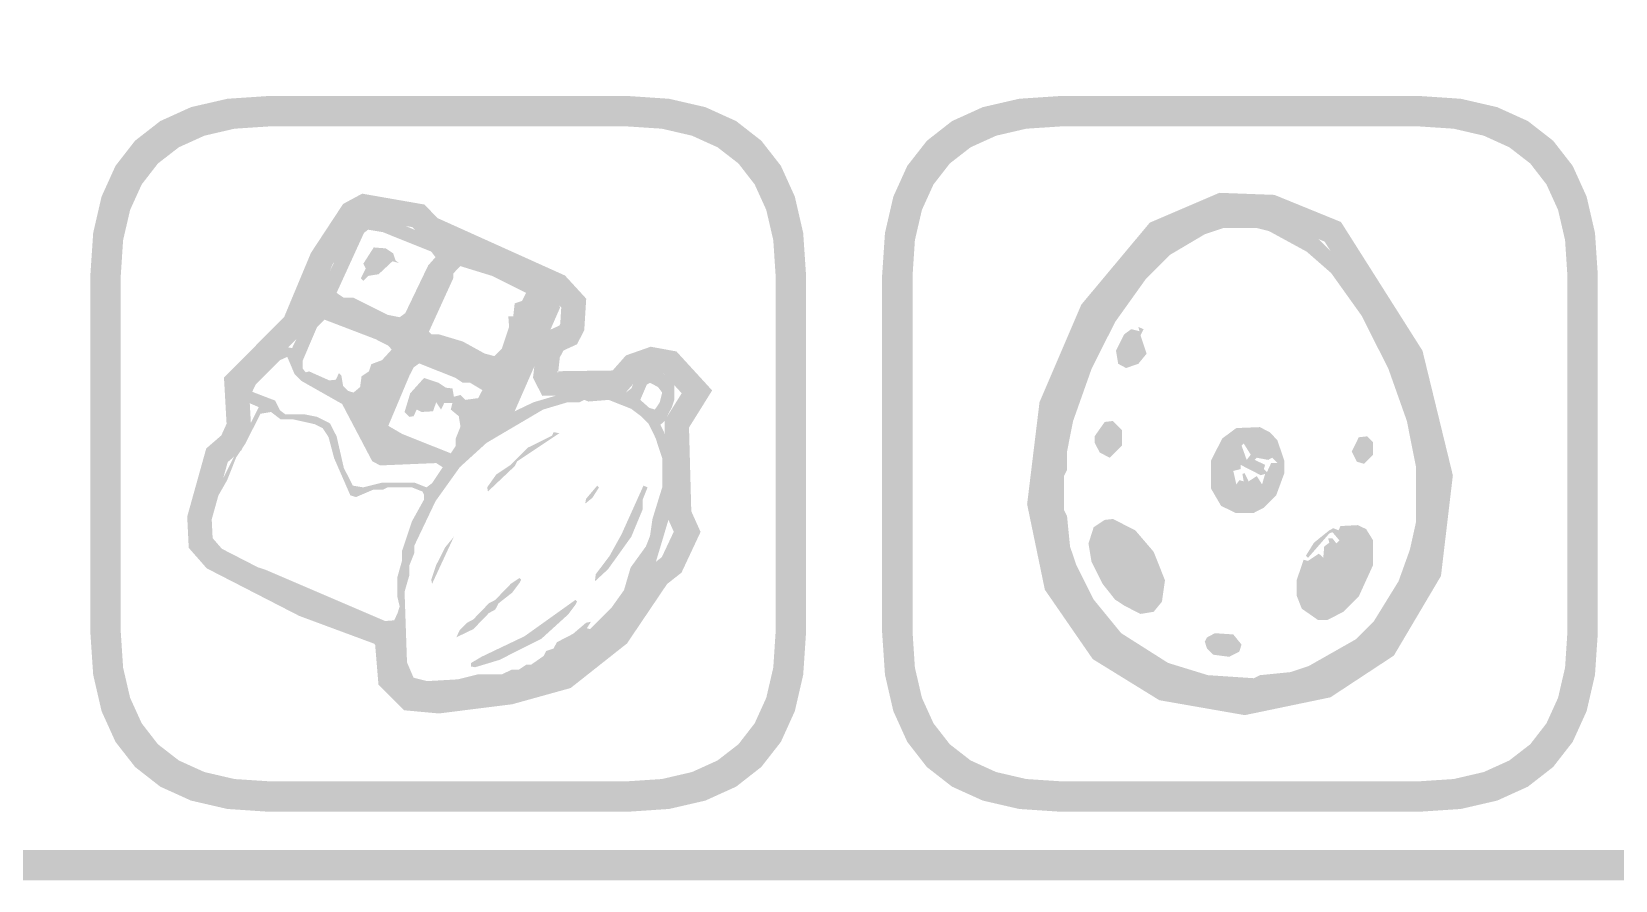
# Model space of a CAD drawing. Header units: millimetres. Extents: x 6 to 441, y 6 to 299.
# Drawn here: x 84.93 to 105.73, y 28.2 to 39.34 of the extents above; entities that cross this region are included whole.
import ezdxf

# ---------------------------------------------------------------- set-up
doc = ezdxf.new("R2010")
doc.units = ezdxf.units.MM
doc.layers.add('RASTER', color=7, linetype='Continuous')

msp = doc.modelspace()

# ---------------------------------------------------------------- hatches: boundary and pattern name
at = {"layer": 'RASTER'}
h = msp.add_hatch(color=7, dxfattribs=at)
h.paths.add_polyline_path([(49.2, 43.6), (49.234, 44.116), (49.338, 44.563), (49.509, 44.941), (49.75, 45.25), (50.059, 45.491), (50.438, 45.663), (50.884, 45.766), (51.4, 45.8), (108.6, 45.8), (109.116, 45.766), (109.563, 45.663), (109.941, 45.491), (110.25, 45.25), (110.491, 44.941), (110.663, 44.563), (110.766, 44.116), (110.8, 43.6), (110.8, 30.4), (110.766, 29.884), (110.663, 29.438), (110.491, 29.059), (110.25, 28.75), (109.941, 28.509), (109.563, 28.337), (109.116, 28.234), (108.6, 28.2), (51.4, 28.2), (50.884, 28.234), (50.438, 28.338), (50.059, 28.509), (49.75, 28.75), (49.509, 29.059), (49.338, 29.438), (49.234, 29.884), (49.2, 30.4)])
h.paths.add_polyline_path([(49.6, 43.6), (49.6, 30.4), (49.628, 29.978), (49.713, 29.612), (49.853, 29.303), (50.05, 29.05), (50.303, 28.853), (50.613, 28.713), (50.978, 28.628), (51.4, 28.6), (108.6, 28.6), (109.022, 28.628), (109.387, 28.713), (109.697, 28.853), (109.95, 29.05), (110.147, 29.303), (110.288, 29.612), (110.372, 29.978), (110.4, 30.4), (110.4, 43.6), (110.372, 44.022), (110.288, 44.388), (110.147, 44.697), (109.95, 44.95), (109.697, 45.147), (109.387, 45.287), (109.022, 45.372), (108.6, 45.4), (51.4, 45.4), (50.978, 45.372), (50.613, 45.287), (50.303, 45.147), (50.05, 44.95), (49.853, 44.697), (49.713, 44.388), (49.628, 44.022), (49.6, 43.6)], flags=0)
h = msp.add_hatch(color=7, dxfattribs=at)
h.paths.add_polyline_path([(85.7, 36.15), (85.737, 36.701), (85.847, 37.178), (86.03, 37.582), (86.287, 37.912), (86.618, 38.17), (87.022, 38.353), (87.499, 38.463), (88.05, 38.5), (92.75, 38.5), (93.301, 38.463), (93.778, 38.353), (94.182, 38.17), (94.513, 37.912), (94.77, 37.582), (94.953, 37.178), (95.063, 36.701), (95.1, 36.15), (95.1, 31.45), (95.063, 30.899), (94.953, 30.422), (94.77, 30.018), (94.512, 29.688), (94.182, 29.43), (93.778, 29.247), (93.301, 29.137), (92.75, 29.1), (88.05, 29.1), (87.499, 29.137), (87.022, 29.247), (86.618, 29.43), (86.288, 29.688), (86.03, 30.018), (85.847, 30.422), (85.737, 30.899), (85.7, 31.45)])
h.paths.add_polyline_path([(86.1, 36.15), (86.1, 31.45), (86.13, 30.993), (86.222, 30.597), (86.374, 30.262), (86.587, 29.987), (86.862, 29.774), (87.197, 29.622), (87.593, 29.53), (88.05, 29.5), (92.75, 29.5), (93.207, 29.53), (93.603, 29.622), (93.938, 29.774), (94.213, 29.987), (94.426, 30.262), (94.578, 30.597), (94.67, 30.993), (94.7, 31.45), (94.7, 36.15), (94.67, 36.607), (94.578, 37.003), (94.426, 37.338), (94.213, 37.613), (93.938, 37.826), (93.603, 37.978), (93.207, 38.07), (92.75, 38.1), (88.05, 38.1), (87.593, 38.07), (87.197, 37.978), (86.862, 37.826), (86.587, 37.613), (86.374, 37.338), (86.222, 37.003), (86.13, 36.607), (86.1, 36.15)], flags=0)
h = msp.add_hatch(color=7, dxfattribs=at)
h.paths.add_polyline_path([(96.1, 36.15), (96.137, 36.701), (96.247, 37.178), (96.43, 37.582), (96.688, 37.912), (97.018, 38.17), (97.422, 38.353), (97.899, 38.463), (98.45, 38.5), (103.15, 38.5), (103.701, 38.463), (104.178, 38.353), (104.582, 38.17), (104.913, 37.912), (105.17, 37.582), (105.353, 37.178), (105.463, 36.701), (105.5, 36.15), (105.5, 31.45), (105.463, 30.899), (105.353, 30.422), (105.17, 30.018), (104.913, 29.688), (104.582, 29.43), (104.178, 29.247), (103.701, 29.137), (103.15, 29.1), (98.45, 29.1), (97.899, 29.137), (97.422, 29.247), (97.018, 29.43), (96.687, 29.688), (96.43, 30.018), (96.247, 30.422), (96.137, 30.899), (96.1, 31.45)])
h.paths.add_polyline_path([(96.5, 36.15), (96.5, 31.45), (96.53, 30.993), (96.622, 30.597), (96.774, 30.262), (96.988, 29.987), (97.262, 29.774), (97.597, 29.622), (97.993, 29.53), (98.45, 29.5), (103.15, 29.5), (103.607, 29.53), (104.003, 29.622), (104.338, 29.774), (104.613, 29.987), (104.826, 30.262), (104.978, 30.597), (105.07, 30.993), (105.1, 31.45), (105.1, 36.15), (105.07, 36.607), (104.978, 37.003), (104.826, 37.338), (104.613, 37.613), (104.338, 37.826), (104.003, 37.978), (103.607, 38.07), (103.15, 38.1), (98.45, 38.1), (97.993, 38.07), (97.597, 37.978), (97.262, 37.826), (96.988, 37.613), (96.774, 37.338), (96.622, 37.003), (96.53, 36.607), (96.5, 36.15)], flags=0)
h = msp.add_hatch(color=7, dxfattribs=at)
h.paths.add_polyline_path([(89.27, 37.217), (90.088, 37.074), (90.26, 36.896), (91.934, 36.142), (92.213, 35.838), (92.187, 35.423), (92.092, 35.239), (91.915, 35.158), (91.866, 35.067), (91.843, 34.859), (91.83, 34.885), (92.56, 34.895), (92.735, 35.093), (93.06, 35.207), (93.398, 35.145), (93.867, 34.633), (93.563, 34.146), (93.593, 33.046), (93.715, 32.775), (93.464, 32.24), (93.275, 32.091), (92.748, 31.31), (92.008, 30.725), (91.241, 30.512), (90.277, 30.391), (89.822, 30.433), (89.484, 30.77), (89.441, 31.289), (89.429, 31.307), (88.444, 31.672), (87.228, 32.297), (86.992, 32.566), (86.972, 32.976), (87.222, 33.871), (87.42, 34.042), (87.489, 34.195), (87.455, 34.801), (88.246, 35.599), (88.597, 36.439), (89.02, 37.082)])
h.paths.add_polyline_path([(89.324, 36.883), (89.243, 36.839), (88.881, 36.288), (88.517, 35.418), (87.782, 34.677), (87.812, 34.135), (87.683, 33.846), (87.504, 33.692), (87.294, 32.94), (87.306, 32.693), (87.428, 32.553), (88.574, 31.965), (89.638, 31.571), (89.753, 31.397), (89.794, 30.914), (89.967, 30.741), (90.271, 30.712), (91.178, 30.827), (91.86, 31.016), (92.511, 31.53), (93.038, 32.312), (93.206, 32.444), (93.363, 32.778), (93.275, 32.973), (93.241, 34.234), (93.467, 34.596), (93.234, 34.85), (93.086, 34.877), (92.92, 34.819), (92.706, 34.577), (91.636, 34.562), (91.514, 34.798), (91.555, 35.164), (91.684, 35.405), (91.859, 35.484), (91.872, 35.51), (91.885, 35.722), (91.742, 35.877), (90.072, 36.629), (89.93, 36.777), (89.324, 36.883)], flags=0)
h = msp.add_hatch(color=7, dxfattribs=at)
h.paths.add_polyline_path([(100.529, 37.228), (101.252, 37.201), (102.126, 36.845), (103.197, 35.155), (103.596, 33.518), (103.44, 32.197), (102.821, 31.151), (101.988, 30.603), (100.863, 30.369), (99.741, 30.565), (98.866, 31.105), (98.237, 32.016), (98.004, 33.139), (98.167, 34.479), (98.716, 35.76), (99.616, 36.837)])
h.paths.add_polyline_path([(100.589, 36.905), (99.812, 36.573), (98.992, 35.591), (98.479, 34.395), (98.328, 33.153), (98.537, 32.144), (99.091, 31.342), (99.857, 30.869), (100.858, 30.695), (101.864, 30.904), (102.583, 31.377), (103.13, 32.301), (103.272, 33.498), (102.899, 35.029), (101.911, 36.588), (101.184, 36.883), (100.589, 36.905)], flags=0)
h = msp.add_hatch(color=7, dxfattribs=at)
h.paths.add_polyline_path([(89.294, 36.957), (89.412, 36.967), (89.732, 36.839), (91.455, 36.105), (91.784, 35.923), (91.87, 35.722), (91.273, 34.359), (91.519, 34.477), (92.061, 34.637), (92.476, 34.669), (92.732, 34.605), (92.805, 34.659), (92.882, 34.838), (92.955, 34.892), (93.147, 34.892), (93.316, 34.806), (93.37, 34.701), (93.37, 34.509), (93.338, 34.414), (93.252, 34.244), (93.188, 34.181), (93.338, 33.871), (93.37, 33.711), (93.37, 33.36), (93.338, 33.296), (93.306, 32.977), (93.115, 32.339), (92.965, 32.042), (92.646, 31.595), (92.294, 31.244), (92.007, 31.053), (91.647, 30.871), (91.327, 30.775), (91.008, 30.743), (90.944, 30.711), (90.753, 30.711), (90.434, 30.647), (89.987, 30.647), (89.818, 30.733), (89.7, 30.935), (89.7, 31.445), (89.677, 31.487), (88.774, 31.86), (87.858, 32.285), (87.912, 32.307), (88.008, 32.275), (89.572, 31.605), (89.69, 31.614), (89.732, 31.701), (89.763, 31.796), (89.732, 31.924), (89.732, 32.179), (89.795, 32.403), (89.795, 32.53), (89.923, 32.913), (90.083, 33.201), (90.083, 33.264), (90.06, 33.306), (89.923, 33.36), (89.604, 33.36), (89.54, 33.328), (89.412, 33.328), (89.189, 33.233), (89.115, 33.255), (88.902, 33.743), (88.828, 34.021), (88.752, 34.136), (88.646, 34.19), (88.359, 34.254), (88.199, 34.254), (88.072, 34.35), (87.935, 34.327), (87.73, 33.925), (87.615, 33.753), (87.497, 33.456), (87.37, 33.233), (87.306, 33.073), (87.306, 32.977), (87.242, 32.85), (87.242, 32.754), (87.296, 32.648), (87.392, 32.553), (87.839, 32.317), (87.721, 32.339), (87.36, 32.521), (87.264, 32.617), (87.21, 32.722), (87.21, 32.913), (87.306, 33.201), (87.912, 34.414), (87.711, 34.5), (87.689, 34.669), (87.826, 34.851), (87.89, 34.883), (88.094, 35.093), (88.273, 35.202), (88.349, 35.189), (89.147, 36.817), (89.211, 36.913)])
h.paths.add_polyline_path([(89.348, 36.744), (89.294, 36.702), (88.934, 35.914), (89.029, 35.85), (89.157, 35.85), (89.604, 35.626), (89.763, 35.594), (89.837, 35.649), (90.137, 36.274), (90.233, 36.383), (90.178, 36.456), (89.54, 36.712)], flags=0)
h.paths.add_polyline_path([(89.422, 36.511), (89.581, 36.498), (89.677, 36.434), (89.709, 36.338), (89.754, 36.306), (89.668, 36.329), (89.486, 36.159), (89.348, 36.137), (89.285, 36.073), (89.253, 36.105), (89.317, 36.233), (89.285, 36.297)], flags=0)
h.paths.add_polyline_path([(90.561, 36.265), (90.466, 36.169), (90.466, 36.105), (90.146, 35.403), (90.178, 35.371), (90.274, 35.371), (90.593, 35.275), (90.881, 35.116), (91.008, 35.084), (91.104, 35.18), (91.2, 35.467), (91.19, 35.604), (91.254, 35.604), (91.273, 35.776), (91.369, 35.808), (91.423, 35.914), (90.976, 36.137)], flags=0)
h.paths.add_polyline_path([(88.774, 35.563), (88.678, 35.467), (88.487, 35.02), (88.487, 34.924), (88.528, 34.87), (88.573, 34.883), (88.838, 34.765), (88.924, 34.774), (88.965, 34.86), (88.997, 34.828), (89.02, 34.691), (89.084, 34.627), (89.157, 34.605), (89.243, 34.678), (89.262, 34.819), (89.358, 34.883), (89.39, 34.978), (89.53, 35.03), (89.658, 35.17), (89.613, 35.221), (89.444, 35.307)], flags=0)
h.paths.add_polyline_path([(88.286, 35.074), (88.19, 35.03), (87.871, 34.71), (87.826, 34.615), (88.126, 34.5), (88.19, 34.372), (88.263, 34.318), (88.519, 34.318), (88.678, 34.286), (88.847, 34.2), (88.934, 34.031), (89.029, 33.616), (89.147, 33.383), (89.285, 33.36), (89.54, 33.424), (89.955, 33.424), (90.115, 33.36), (90.188, 33.415), (90.328, 33.625), (90.242, 33.679), (89.508, 33.648), (89.403, 33.702), (89.007, 34.455), (88.477, 34.755), (88.381, 34.851)], flags=0)
h.paths.add_polyline_path([(90.019, 34.988), (89.945, 34.934), (89.891, 34.828), (89.613, 34.168), (89.795, 34.062), (90.434, 33.807), (90.498, 33.903), (90.498, 33.999), (90.561, 34.158), (90.539, 34.295), (90.434, 34.382), (90.456, 34.468), (90.348, 34.468), (90.306, 34.382), (90.242, 34.477), (90.201, 34.359), (90.051, 34.35), (89.987, 34.382), (89.945, 34.295), (89.891, 34.286), (89.827, 34.35), (89.901, 34.595), (90.083, 34.797), (90.274, 34.733), (90.37, 34.669), (90.456, 34.659), (90.475, 34.551), (90.561, 34.573), (90.625, 34.509), (90.794, 34.532), (90.849, 34.637), (90.689, 34.733), (90.593, 34.733), (90.498, 34.797)], flags=0)
h.paths.add_polyline_path([(93.051, 34.733), (93.009, 34.71), (92.923, 34.509), (93.041, 34.404), (93.115, 34.382), (93.179, 34.477), (93.211, 34.605), (93.156, 34.678)], flags=0)
h.paths.add_polyline_path([(92.189, 34.509), (92.125, 34.477), (91.966, 34.477), (91.647, 34.382), (90.903, 33.944), (90.552, 33.625), (90.233, 33.178), (89.955, 32.594), (89.955, 32.498), (89.891, 32.339), (89.891, 32.211), (89.827, 31.988), (89.859, 31.062), (89.945, 30.861), (90.124, 30.816), (90.529, 30.839), (90.785, 30.903), (91.104, 30.903), (91.232, 30.966), (91.327, 30.966), (91.423, 31.03), (91.487, 31.03), (91.656, 31.148), (91.688, 31.212), (91.784, 31.244), (91.828, 31.327), (92.039, 31.436), (92.211, 31.582), (92.275, 31.595), (92.221, 31.509), (92.263, 31.499), (92.55, 31.787), (92.709, 32.01), (92.796, 32.307), (92.997, 32.585), (93.051, 32.722), (93.083, 32.945), (93.211, 33.36), (93.211, 33.743), (93.124, 34.008), (93.029, 34.2), (92.933, 34.295), (92.805, 34.391), (92.508, 34.509), (92.243, 34.487)], flags=0)
h.paths.add_polyline_path([(91.784, 34.085), (91.86, 34.072), (91.305, 33.702), (91.273, 33.638), (90.922, 33.306), (90.912, 33.36), (91.031, 33.529), (91.222, 33.657), (91.445, 33.881), (91.765, 34.04)], flags=0)
h.paths.add_polyline_path([(92.358, 33.383), (92.381, 33.36), (92.294, 33.223), (92.199, 33.146), (92.211, 33.21)], flags=0)
h.paths.add_polyline_path([(92.965, 33.383), (93.019, 33.36), (92.955, 33.201), (92.955, 33.073), (92.805, 32.712), (92.499, 32.285), (92.326, 32.125), (92.339, 32.221), (92.518, 32.457), (92.677, 32.744)], flags=0)
h.paths.add_polyline_path([(90.475, 32.712), (90.188, 32.093), (90.178, 32.147), (90.242, 32.339), (90.36, 32.572)], flags=0)
h.paths.add_polyline_path([(91.337, 32.17), (91.359, 32.147), (91.337, 32.106), (91.241, 31.978), (91.062, 31.838), (91.018, 31.755), (90.935, 31.71), (90.731, 31.499), (90.507, 31.391), (90.552, 31.487), (90.648, 31.582), (90.731, 31.627), (90.935, 31.838), (91.018, 31.882), (91.222, 32.093)], flags=0)
h.paths.add_polyline_path([(92.071, 31.882), (92.093, 31.86), (92.071, 31.819), (91.975, 31.691), (91.624, 31.372), (91.072, 31.094), (90.753, 30.998), (90.699, 31.008), (90.699, 31.053), (90.839, 31.136), (91.401, 31.404)], flags=0)
h = msp.add_hatch(color=7, dxfattribs=at)
h.paths.add_polyline_path([(100.51, 36.954), (101.102, 36.966), (101.343, 36.885), (101.837, 36.616), (102.28, 36.174), (102.561, 35.772), (102.871, 35.197), (103.152, 34.473), (103.313, 33.789), (103.313, 32.824), (103.273, 32.623), (103.072, 32.02), (102.883, 31.686), (102.4, 31.163), (102.159, 31.002), (101.785, 30.813), (101.182, 30.653), (100.458, 30.653), (100.257, 30.693), (99.775, 30.854), (99.36, 31.083), (98.999, 31.364), (98.757, 31.646), (98.407, 32.342), (98.287, 32.824), (98.287, 33.709), (98.327, 33.789), (98.367, 34.191), (98.488, 34.593), (98.838, 35.41), (99.159, 35.932), (99.602, 36.455), (100.044, 36.777)])
h.paths.add_polyline_path([(100.579, 36.765), (100.338, 36.684), (99.883, 36.415), (99.561, 36.093), (99.159, 35.53), (98.85, 34.915), (98.608, 34.232), (98.528, 33.829), (98.528, 33.588), (98.488, 33.508), (98.488, 33.065), (98.528, 32.985), (98.568, 32.583), (98.649, 32.342), (98.878, 31.887), (99.24, 31.445), (99.855, 31.055), (100.378, 30.894), (100.981, 30.854), (101.061, 30.894), (101.463, 30.934), (101.705, 31.015), (102.32, 31.364), (102.561, 31.606), (102.883, 32.128), (103.032, 32.543), (103.112, 32.905), (103.112, 33.628), (102.992, 34.232), (102.75, 34.915), (102.4, 35.611), (101.998, 36.174), (101.677, 36.455), (101.182, 36.725), (101.021, 36.765)], flags=0)
h.paths.add_polyline_path([(99.465, 35.466), (99.533, 35.438), (99.493, 35.357), (99.574, 35.116), (99.465, 34.983), (99.304, 34.927), (99.2, 34.983), (99.171, 35.156), (99.28, 35.37), (99.372, 35.438), (99.481, 35.41)], flags=0)
h.paths.add_polyline_path([(99.023, 34.219), (99.131, 34.232), (99.252, 34.111), (99.252, 33.91), (99.091, 33.749), (98.958, 33.817), (98.89, 33.95), (98.89, 34.03)], flags=0)
h.paths.add_polyline_path([(100.752, 34.139), (101.061, 34.151), (101.194, 34.083), (101.291, 33.978), (101.383, 33.709), (101.383, 33.548), (101.275, 33.254), (101.114, 33.094), (100.981, 33.025), (100.74, 33.025), (100.551, 33.118), (100.418, 33.347), (100.418, 33.709), (100.567, 34.002)], flags=0)
h.paths.add_polyline_path([(102.36, 34.018), (102.469, 34.03), (102.549, 33.95), (102.549, 33.789), (102.429, 33.669), (102.336, 33.697), (102.268, 33.829)], flags=0)
h.paths.add_polyline_path([(100.848, 33.938), (100.82, 33.91), (100.888, 33.721), (100.941, 33.789)], flags=0)
h.paths.add_polyline_path([(101.021, 33.749), (100.993, 33.721), (101.13, 33.656), (101.114, 33.6), (101.154, 33.56), (101.21, 33.681), (101.291, 33.681), (101.222, 33.749), (101.17, 33.721)], flags=0)
h.paths.add_polyline_path([(100.808, 33.656), (100.808, 33.6), (100.712, 33.576), (100.752, 33.399), (100.792, 33.455), (100.848, 33.439), (100.832, 33.536), (100.86, 33.548), (100.913, 33.439), (101.021, 33.508), (101.09, 33.399), (101.13, 33.536), (101.073, 33.52)], flags=0)
h.paths.add_polyline_path([(99.023, 32.933), (99.131, 32.945), (99.425, 32.796), (99.666, 32.514), (99.815, 32.14), (99.775, 31.859), (99.666, 31.726), (99.493, 31.698), (99.28, 31.807), (99.159, 31.887), (98.999, 32.088), (98.85, 32.382), (98.81, 32.623), (98.878, 32.836)], flags=0)
h.paths.add_polyline_path([(102.119, 32.852), (102.348, 32.864), (102.457, 32.812), (102.549, 32.663), (102.549, 32.342), (102.36, 31.927), (102.159, 31.726), (101.946, 31.618), (101.825, 31.618), (101.612, 31.767), (101.544, 31.939), (101.544, 32.14), (101.636, 32.41), (101.693, 32.394), (101.837, 32.49), (101.894, 32.434), (101.906, 32.583), (101.974, 32.635), (101.958, 32.691), (102.014, 32.691), (102.067, 32.623), (102.107, 32.663), (102.014, 32.772), (101.974, 32.756), (101.693, 32.434), (101.665, 32.462), (101.773, 32.635), (101.974, 32.796), (102.026, 32.824), (102.095, 32.796)], flags=0)
h.paths.add_polyline_path([(100.47, 31.445), (100.712, 31.429), (100.82, 31.296), (100.792, 31.204), (100.659, 31.135), (100.446, 31.163), (100.366, 31.244), (100.338, 31.336), (100.366, 31.389)], flags=0)

doc.saveas('drawing.dxf')
